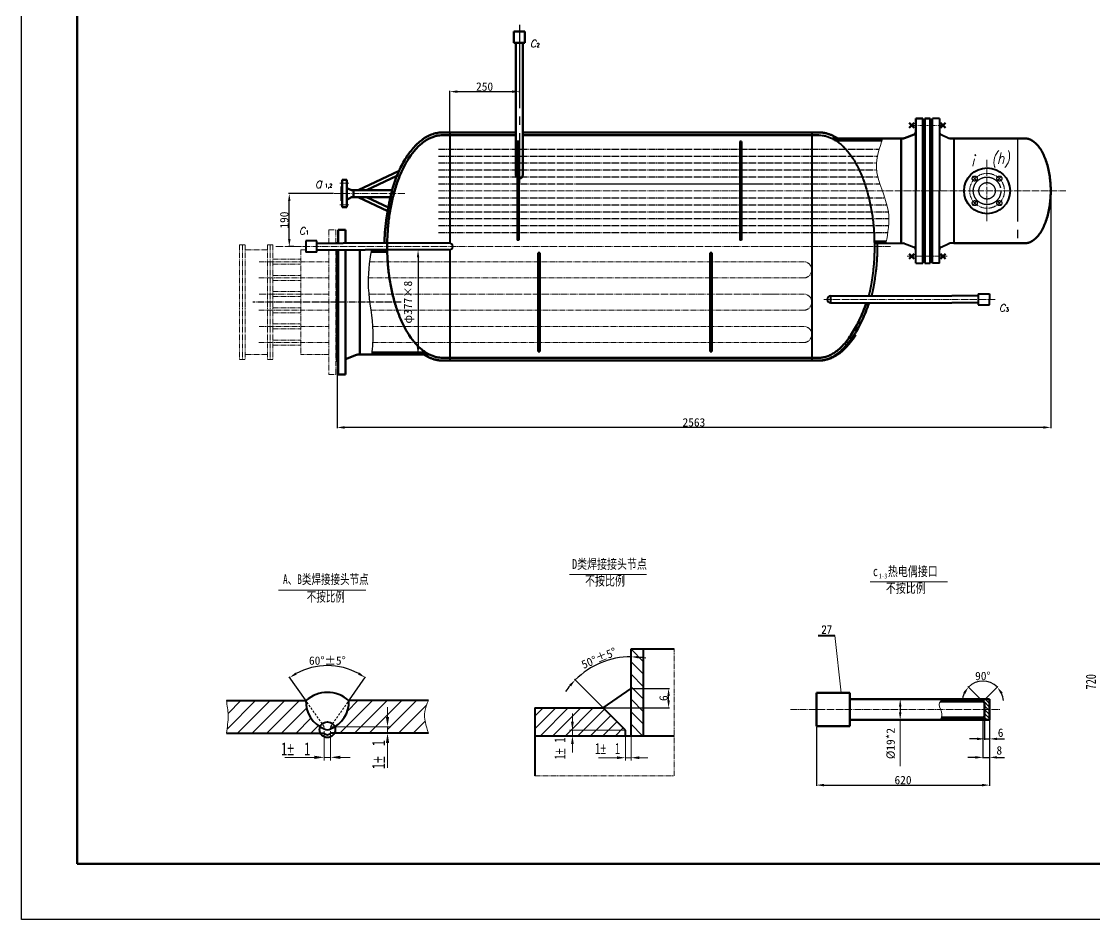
# Model space of a CAD drawing. Header units: millimetres. Extents: x 588 to 27563, y -8997 to 1800.
# Drawn here: x 19153 to 23007, y -4140 to -913 of the extents above; entities that cross this region are included whole.
import ezdxf
from ezdxf.enums import TextEntityAlignment as Align

# ---------------------------------------------------------------- set-up
doc = ezdxf.new("R2010")
doc.units = ezdxf.units.MM
doc.header["$LTSCALE"] = 10
doc.header["$PDMODE"] = 1
for name, pattern in [('EB_DASHDOT', [39, 30, -3, 3, -3]), ('JXX-L', [2.95, 1.9, -0.25, 0.15, -0.25, 0.15, -0.25]), ('XX-L', [1.25, 0.75, -0.5]), ('ZXX-L', [3.28, 2.5, -0.3, 0.18, -0.3]), ('ZXX-S', [1.27, 0.75, -0.2, 0.12, -0.2])]:
    doc.linetypes.add(name, pattern=pattern)
doc.layers.get('Defpoints').update_dxf_attribs({"linetype": 'CONTINUOUS'})
for name, color, linetype, lineweight in [('A 粗实线', 1, 'CONTINUOUS', 40), ('B 细实线', 7, 'CONTINUOUS', 18), ('C 文 字', 2, 'CONTINUOUS', 20), ('CAXA0', 7, 'CONTINUOUS', 70), ('CAXA1', 1, 'EB_DASHDOT', 25), ('CAXA3', 7, 'CONTINUOUS', 25), ('CAXA4', 3, 'CONTINUOUS', 25), ('D 短中心线', 3, 'ZXX-S', 18), ('E 长中心线', 3, 'ZXX-L', 18), ('G 长虚线', 6, 'XX-L', 20), ('I 长双点线', 3, 'JXX-L', 18), ('J 标注尺寸', 2, 'CONTINUOUS', 18)]:
    doc.layers.add(name, color=color, linetype=linetype, lineweight=lineweight)
doc.styles.add('HZTXT', font='SIMFANG.TTF', dxfattribs={"width": 0.75})
doc.styles.add('ITALICT', font='ITALICT.shx', dxfattribs={"width": 0.7})
doc.styles.add('ROMANC', font='romanc', dxfattribs={"width": 0.7, "height": 6})
doc.styles.get("Standard").update_dxf_attribs({"font": 'SIMFANG.TTF'})
doc.styles.add('style2', font='SIMFANG.TTF', dxfattribs={"width": 0.7})
doc.styles.add('标准', font='SIMFANG.TTF', dxfattribs={"width": 0.667})
doc.dimstyles.new('通用标注4.0', dxfattribs={"dimtxt": 30, "dimasz": 27, "dimexe": 3, "dimexo": 3, "dimgap": 3, "dimtad": 1, "dimdec": 0, "dimzin": 0, "dimdsep": 46, "dimtxsty": 'Standard', "dimcen": 3, "dimadec": 0, "dimazin": 0, "dimtfac": 0.375, "dimtdec": 0, "dimtmove": 2, "dimatfit": 3, "dimfxl": 0, "dimtzin": 0, "dimarcsym": 0})

# ---------------------------------------------------------------- blocks, each defined once
blk = doc.blocks.new('*D262')
at = {"layer": 'C 文 字', "color": 0, "lineweight": -2}
for p, q in [((22849.7, -1524.8), (22849.7, -2374.8)), ((20286.4, -2139.3), (20286.4, -2374.8)), ((22822.7, -2371.8), (20313.4, -2371.8))]:
    blk.add_line(p, q, dxfattribs=at)
at = {"layer": 'C 文 字', "color": 0}
for points in [[(20313.4, -2367.3), (20313.4, -2376.3), (20286.4, -2371.8)], [(22822.7, -2367.3), (22822.7, -2376.3), (22849.7, -2371.8)]]:
    blk.add_solid(points, dxfattribs=at)
at = {"layer": 'Defpoints', "color": 0}
for p in [(22849.7, -1521.8), (20286.4, -2136.3), (20286.4, -2371.8)]:
    blk.add_point(p, dxfattribs=at)
at = {"layer": 'C 文 字', "color": 0, "insert": (21568.1, -2353.8), "char_height": 30, "attachment_point": 5}
blk.add_mtext('2563', dxfattribs=at)
blk = doc.blocks.new('*D263')
at = {"layer": 'C 文 字', "color": 0, "lineweight": -2}
for p, q in [((20273.3, -1531.8), (20111.9, -1531.8)), ((20114.9, -1694.8), (20114.9, -1558.8)), ((20131.8, -1721.8), (20111.9, -1721.8))]:
    blk.add_line(p, q, dxfattribs=at)
at = {"layer": 'C 文 字', "color": 0}
for points in [[(20110.4, -1558.8), (20119.4, -1558.8), (20114.9, -1531.8)], [(20110.4, -1694.8), (20119.4, -1694.8), (20114.9, -1721.8)]]:
    blk.add_solid(points, dxfattribs=at)
at = {"layer": 'Defpoints', "color": 0}
for p in [(20114.9, -1531.8), (20276.3, -1531.8), (20134.8, -1721.8)]:
    blk.add_point(p, dxfattribs=at)
at = {"layer": 'C 文 字', "color": 0, "insert": (20096.9, -1626.8), "char_height": 30, "attachment_point": 5, "rotation": 90}
blk.add_mtext('190', dxfattribs=at)
blk = doc.blocks.new('*D295')
at = {"layer": 'C 文 字', "color": 0, "lineweight": -2}
for p, q in [((20691.4, -1318.8), (20691.4, -1162.4)), ((20718.4, -1165.4), (20914.4, -1165.4)), ((20941.4, -1167.9), (20941.4, -1162.4))]:
    blk.add_line(p, q, dxfattribs=at)
at = {"layer": 'C 文 字', "color": 0}
for points in [[(20718.4, -1160.9), (20718.4, -1169.9), (20691.4, -1165.4)], [(20914.4, -1160.9), (20914.4, -1169.9), (20941.4, -1165.4)]]:
    blk.add_solid(points, dxfattribs=at)
at = {"layer": 'Defpoints', "color": 0}
for p in [(20941.4, -1165.4), (20941.4, -1170.9), (20691.4, -1321.8)]:
    blk.add_point(p, dxfattribs=at)
at = {"layer": 'C 文 字', "color": 0, "insert": (20816.4, -1147.4), "char_height": 30, "attachment_point": 5}
blk.add_mtext('250', dxfattribs=at)
blk = doc.blocks.new('*D296')
at = {"layer": 'Defpoints', "color": 0}
for p in [(20299.5, -3232.5), (20174.5, -3353.3), (20329.1, -3353.3), (20240.1, -3446.9), (20263.5, -3446.9)]:
    blk.add_point(p, dxfattribs=at)
at = {"layer": 'J 标注尺寸', "color": 0, "lineweight": -2}
for p, q in [((20172.8, -3350.8), (20114.7, -3267.9)), ((20330.8, -3350.8), (20388.9, -3267.9))]:
    blk.add_line(p, q, dxfattribs=at)
blk.add_arc((20251.8, -3463.6), 236, 61.5597, 118.4403, dxfattribs=at)
at = {"layer": 'J 标注尺寸', "color": 0}
for points in [[(20141.8, -3260), (20137.1, -3252.3), (20116.5, -3270.3)], [(20366.6, -3252.3), (20361.8, -3260), (20387.2, -3270.3)]]:
    blk.add_solid(points, dxfattribs=at)
at = {"layer": 'J 标注尺寸', "color": 0, "insert": (20251.8, -3209.7), "char_height": 30, "attachment_point": 5}
blk.add_mtext('60°±5°', dxfattribs=at)
blk = doc.blocks.new('*D297')
at = {"layer": 'Defpoints', "color": 0}
for p in [(21268.9, -3205.6), (21342.3, -3213.4), (21242.3, -3379.4), (21322.3, -3459.4), (21342.3, -3479.4)]:
    blk.add_point(p, dxfattribs=at)
at = {"layer": 'J 标注尺寸', "color": 0, "lineweight": -2}
for p, q in [((21342.3, -3210.4), (21342.3, -3192.9)), ((21240.2, -3377.3), (21139.7, -3276.8))]:
    blk.add_line(p, q, dxfattribs=at)
for start, end in [(90, 135), (79.0816, 84.5408), (140.4592, 145.9184)]:
    blk.add_arc((21342.3, -3479.4), 283.5, start, end, dxfattribs=at)
at = {"layer": 'J 标注尺寸', "color": 0}
for points in [[(21369.1, -3201.7), (21369.5, -3192.7), (21342.3, -3195.9)], [(21120.4, -3295.9), (21127, -3302), (21141.8, -3279)]]:
    blk.add_solid(points, dxfattribs=at)
at = {"layer": 'J 标注尺寸', "color": 0, "insert": (21226.9, -3200.9), "char_height": 30, "attachment_point": 5, "rotation": 22.5}
blk.add_mtext('{\\f仿宋_GB2312|b0|i0|c134|p49;50°±5°}', dxfattribs=at)
blk = doc.blocks.new('*D298')
at = {"layer": 'Defpoints', "color": 0}
for p in [(21342.3, -3309.4), (21477.1, -3309.4), (21242.3, -3379.4)]:
    blk.add_point(p, dxfattribs=at)
at = {"layer": 'J 标注尺寸', "color": 0, "lineweight": -2}
for p, q in [((21345.3, -3309.4), (21480.1, -3309.4)), ((21477.1, -3352.4), (21477.1, -3336.4)), ((21245.3, -3379.4), (21480.1, -3379.4))]:
    blk.add_line(p, q, dxfattribs=at)
at = {"layer": 'J 标注尺寸', "color": 0}
for points in [[(21472.6, -3336.4), (21481.6, -3336.4), (21477.1, -3309.4)], [(21472.6, -3352.4), (21481.6, -3352.4), (21477.1, -3379.4)]]:
    blk.add_solid(points, dxfattribs=at)
at = {"layer": 'J 标注尺寸', "color": 0, "insert": (21459.1, -3344.4), "char_height": 30, "attachment_point": 5, "rotation": 90}
blk.add_mtext('6', dxfattribs=at)
blk = doc.blocks.new('*D299')
at = {"layer": 'C 文 字', "color": 0, "lineweight": -2}
for p, q in [((22594.8, -3345.4), (22551.9, -3302.5)), ((22617.1, -3345.4), (22660, -3302.5))]:
    blk.add_line(p, q, dxfattribs=at)
for start, end in [(45, 135), (156.1811, 177.3621), (2.6379, 23.8189)]:
    blk.add_arc((22606, -3356.6), 73.5, start, end, dxfattribs=at)
at = {"layer": 'C 文 字', "color": 0}
for points in [[(22535.1, -3324.3), (22542.5, -3329.4), (22554, -3304.6)], [(22669.4, -3329.4), (22676.9, -3324.3), (22657.9, -3304.6)]]:
    blk.add_solid(points, dxfattribs=at)
at = {"layer": 'Defpoints', "color": 0}
for p in [(22625, -3285.6), (22597, -3347.6), (22615, -3347.6), (22606, -3356.6), (22606, -3356.6)]:
    blk.add_point(p, dxfattribs=at)
at = {"layer": 'C 文 字', "color": 0, "insert": (22606, -3265.1), "char_height": 30, "attachment_point": 5}
blk.add_mtext('90°', dxfattribs=at)
blk = doc.blocks.new('*D302')
at = {"layer": 'C 文 字', "color": 0, "lineweight": -2}
for p, q in [((22612, -3407), (22612, -3493.8)), ((22630, -3416.2), (22630, -3493.8)), ((22585, -3490.8), (22558, -3490.8)), ((22612, -3490.8), (22630, -3490.8)), ((22657, -3490.8), (22684, -3490.8))]:
    blk.add_line(p, q, dxfattribs=at)
at = {"layer": 'C 文 字', "color": 0}
for points in [[(22585, -3486.3), (22585, -3495.3), (22612, -3490.8)], [(22657, -3486.3), (22657, -3495.3), (22630, -3490.8)]]:
    blk.add_solid(points, dxfattribs=at)
at = {"layer": 'Defpoints', "color": 0}
for p in [(22612, -3404), (22630, -3413.2), (22630, -3490.8)]:
    blk.add_point(p, dxfattribs=at)
at = {"layer": 'C 文 字', "color": 0, "insert": (22669.6, -3468.8), "char_height": 30, "attachment_point": 5}
blk.add_mtext('6', dxfattribs=at)
blk = doc.blocks.new('*D303')
at = {"layer": 'C 文 字', "color": 0, "lineweight": -2}
for p, q in [((22312.8, -3347.6), (22306, -3347.6)), ((22309, -3374.6), (22309, -3395.6)), ((22312.8, -3422.6), (22306, -3422.6))]:
    blk.add_line(p, q, dxfattribs=at)
at = {"layer": 'C 文 字', "color": 0}
for points in [[(22304.5, -3374.6), (22313.5, -3374.6), (22309, -3347.6)], [(22304.5, -3395.6), (22313.5, -3395.6), (22309, -3422.6)]]:
    blk.add_solid(points, dxfattribs=at)
at = {"layer": 'Defpoints', "color": 0}
for p in [(22315.8, -3347.6), (22309, -3422.6), (22315.8, -3422.6)]:
    blk.add_point(p, dxfattribs=at)
at = {"layer": 'C 文 字', "color": 0, "insert": (22275.1, -3507.5), "char_height": 30, "attachment_point": 5, "rotation": 90}
blk.add_mtext('{\\Ftxt|c134;%%C}19*2', dxfattribs=at)
blk = doc.blocks.new('*D304')
at = {"layer": 'C 文 字', "color": 0, "lineweight": -2}
for p, q in [((22606, -3425.6), (22606, -3560.3)), ((22630, -3441.4), (22630, -3560.3)), ((22579, -3557.3), (22552, -3557.3)), ((22606, -3557.3), (22630, -3557.3)), ((22657, -3557.3), (22684, -3557.3))]:
    blk.add_line(p, q, dxfattribs=at)
at = {"layer": 'C 文 字', "color": 0}
for points in [[(22579, -3552.8), (22579, -3561.8), (22606, -3557.3)], [(22657, -3552.8), (22657, -3561.8), (22630, -3557.3)]]:
    blk.add_solid(points, dxfattribs=at)
at = {"layer": 'Defpoints', "color": 0}
for p in [(22606, -3422.6), (22630, -3438.4), (22630, -3557.3)]:
    blk.add_point(p, dxfattribs=at)
at = {"layer": 'C 文 字', "color": 0, "insert": (22664.8, -3532.3), "char_height": 30, "attachment_point": 5}
blk.add_mtext('8', dxfattribs=at)
blk = doc.blocks.new('*D305')
at = {"layer": 'C 文 字', "color": 0, "lineweight": -2}
for p, q in [((22008.2, -3448.1), (22008.2, -3659.9)), ((22630, -3460), (22630, -3659.9)), ((22035.2, -3656.9), (22603, -3656.9))]:
    blk.add_line(p, q, dxfattribs=at)
at = {"layer": 'C 文 字', "color": 0}
for points in [[(22035.2, -3652.4), (22035.2, -3661.4), (22008.2, -3656.9)], [(22603, -3652.4), (22603, -3661.4), (22630, -3656.9)]]:
    blk.add_solid(points, dxfattribs=at)
at = {"layer": 'Defpoints', "color": 0}
for p in [(22008.2, -3445.1), (22630, -3457), (22630, -3656.9)]:
    blk.add_point(p, dxfattribs=at)
at = {"layer": 'C 文 字', "color": 0, "insert": (22319.1, -3638.9), "char_height": 30, "attachment_point": 5}
blk.add_mtext('620', dxfattribs=at)
blk = doc.blocks.new('*D370')
at = {"layer": 'C 文 字', "color": 0, "lineweight": -2}
for p, q in [((20465.5, -1734.3), (20580.3, -1734.3)), ((20577.3, -1761.3), (20577.3, -2083.3)), ((20473.5, -2110.3), (20580.3, -2110.3))]:
    blk.add_line(p, q, dxfattribs=at)
at = {"layer": 'C 文 字', "color": 0}
for points in [[(20572.8, -1761.3), (20581.8, -1761.3), (20577.3, -1734.3)], [(20572.8, -2083.3), (20581.8, -2083.3), (20577.3, -2110.3)]]:
    blk.add_solid(points, dxfattribs=at)
at = {"layer": 'Defpoints', "color": 0}
for p in [(20462.5, -1734.3), (20470.5, -2110.3), (20577.3, -2110.3)]:
    blk.add_point(p, dxfattribs=at)
at = {"layer": 'C 文 字', "color": 0, "insert": (20545, -1921.8), "char_height": 30, "attachment_point": 5, "rotation": 90}
blk.add_mtext('φ377×8', dxfattribs=at)

msp = doc.modelspace()

# ---------------------------------------------------------------- hatches: boundary and pattern name
at = {"layer": 'C 文 字'}
h = msp.add_hatch(dxfattribs=at)
h.set_pattern_fill('ANSI31', color=256, scale=3, style=0)
h.set_pattern_definition([(45, (-54752.213, 5414.213), (-6.7351921, 6.7351921), [])])
edge = h.paths.add_edge_path()
edge.add_line((22605.96, -3356.55), (22596.96, -3347.55))
edge.add_line((22596.96, -3347.55), (22461.67, -3347.55))
edge.add_spline(control_points=[(22461.67, -3347.55), (22458.88, -3350.53), (22456.09, -3353.51), (22453.83, -3356.55)], knot_values=[0, 0, 0, 0, 3.6729181, 3.6729181, 3.6729181, 3.6729181], degree=3, periodic=0)
edge.add_line((22453.83, -3356.55), (22605.96, -3356.55))
edge = h.paths.add_edge_path()
edge.add_line((22596.96, -3422.55), (22605.96, -3413.55))
edge.add_line((22605.96, -3413.55), (22456.52, -3413.55))
edge.add_spline(control_points=[(22456.52, -3413.55), (22455.27, -3416.57), (22453.71, -3419.56), (22452.14, -3422.55)], knot_values=[23.8848836, 23.8848836, 23.8848836, 23.8848836, 27.0772053, 27.0772053, 27.0772053, 27.0772053], degree=3, periodic=0)
edge.add_line((22452.14, -3422.55), (22596.96, -3422.55))
h = msp.add_hatch(color=256, dxfattribs=at)
h.paths.add_polyline_path([(22614.96, -3347.55), (22605.96, -3347.55), (22605.96, -3356.55)])
h.paths.add_polyline_path([(22605.96, -3347.55), (22596.96, -3347.55), (22605.96, -3356.55)])
h = msp.add_hatch(dxfattribs=at)
h.set_pattern_fill('ANSI31', color=256, scale=3, angle=90, style=0)
h.set_pattern_definition([(135, (-54752.213, 5414.213), (-6.7351921, -6.7351921), [])])
h.paths.add_polyline_path([(22611.96, -3362.55), (22611.96, -3385.05), (22629.96, -3385.05), (22629.96, -3347.55), (22614.96, -3347.55), (22605.96, -3356.55, -0.4142136)])
h.paths.add_polyline_path([(22611.96, -3407.55, -0.4142136), (22605.96, -3413.55), (22614.96, -3422.55), (22629.96, -3422.55), (22629.96, -3385.05), (22611.96, -3385.05)])
h = msp.add_hatch(color=256, dxfattribs=at)
h.paths.add_polyline_path([(22614.96, -3422.55), (22605.96, -3422.55), (22605.96, -3413.55)])
h.paths.add_polyline_path([(22605.96, -3422.55), (22596.96, -3422.55), (22605.96, -3413.55)])
at = {"layer": 'J 标注尺寸'}
h = msp.add_hatch(dxfattribs=at)
h.set_pattern_fill('ANSI31', color=256, scale=10, angle=90, style=0)
h.set_pattern_definition([(135, (-11106.372, -51542.61), (-22.45064, -22.45064), [])])
h.paths.add_polyline_path([(21387.3, -3167.66), (21342.3, -3167.66), (21342.3, -3479.42), (21387.3, -3479.42)])
h = msp.add_hatch(dxfattribs=at)
h.set_pattern_fill('ANSI31', color=256, scale=10, style=0)
h.set_pattern_definition([(45, (-11106.372, -51542.61), (-22.45064, 22.45064), [])])
h.paths.add_polyline_path([(20996.93, -3379.42), (20996.93, -3479.42), (21131.76, -3479.42), (21131.76, -3459.42), (21322.3, -3459.42), (21242.3, -3379.42)])
h.paths.add_polyline_path([(21322.3, -3479.42), (21322.3, -3459.42), (21131.76, -3459.42), (21131.76, -3479.42)])

# ---------------------------------------------------------------- linework, layer by layer
at = {"layer": 'A 粗实线'}
for p, q in [((22449.93, -1261.8), (22424.93, -1261.8)), ((22424.93, -1781.8), (22424.93, -1261.8)), ((22449.93, -1261.8), (22449.93, -1521.76)), ((22394.93, -1736.3), (22394.93, -1307.3)), ((22424.93, -1307.3), (22419.93, -1307.3)), ((22419.93, -1307.3), (22419.93, -1736.3)), ((20691.43, -1311.76), (20691.43, -1709.4)), ((20932.89, -1344.26), (20932.89, -1699.26)), ((20938.89, -1344.26), (20932.89, -1344.26)), ((20938.89, -1344.26), (20938.89, -1699.26)), ((21732.89, -1344.26), (21732.89, -1699.26)), ((21738.89, -1344.26), (21732.89, -1344.26)), ((21738.89, -1344.26), (21738.89, -1699.26)), ((21991.43, -1311.76), (21991.43, -1571.76)), ((22419.93, -1312.3), (22416.93, -1312.3)), ((22455.76, -1319.47), (22483.94, -1332.39)), ((22501.93, -1333.3), (22488.11, -1333.3)), ((22501.93, -1333.3), (22501.93, -1521.76)), ((22364.93, -1781.8), (22364.93, -1521.76)), ((22449.93, -1781.8), (22449.93, -1521.76)), ((22501.93, -1521.76), (22501.93, -1710.3)), ((21991.43, -1571.76), (21991.43, -2131.76)), ((20174.13, -1701.76), (20174.13, -1741.76)), ((20214.13, -1701.76), (20174.13, -1701.76)), ((20214.13, -1741.76), (20214.13, -1701.76)), ((20214.13, -1709.26), (20308.57, -1709.26)), ((20690.53, -1709.26), (20308.57, -1709.26)), ((20691.43, -1734.12), (20691.43, -2131.76)), ((20938.89, -1699.26), (20932.89, -1699.26)), ((20938.89, -1699.26), (20932.89, -1699.26)), ((21738.89, -1699.26), (21732.89, -1699.26)), ((22216.19, -1702.3), (22259.28, -1702.3)), ((22216.34, -1710.3), (22321.03, -1710.3)), ((22324.69, -1710.99), (22358.58, -1724.3)), ((22394.93, -1731.3), (22397.43, -1731.3)), ((22419.93, -1731.3), (22416.93, -1731.3)), ((22455.76, -1724.12), (22483.94, -1711.21)), ((22501.93, -1710.3), (22488.11, -1710.3)), ((20214.13, -1741.76), (20174.13, -1741.76)), ((20214.13, -1734.26), (20387.39, -1734.26)), ((20690.53, -1734.26), (20387.39, -1734.26)), ((22390.43, -1736.3), (22394.93, -1736.3)), ((22424.93, -1736.3), (22419.93, -1736.3)), ((22211.58, -1809.27), (22208.35, -1834.27)), ((22221.59, -1809.27), (22218.36, -1834.27)), ((22364.93, -1781.8), (22390.43, -1781.8)), ((22364.93, -1781.8), (22390.43, -1781.8)), ((22397.43, -1781.8), (22416.93, -1781.8)), ((22449.93, -1781.8), (22424.93, -1781.8)), ((22058.86, -1899.27), (22417.44, -1899.27)), ((22058.86, -1899.27), (22058.86, -1924.27)), ((22058.86, -1924.27), (22419.3, -1924.27)), ((22418.19, -1899.27), (22494.77, -1899.27)), ((22420.02, -1924.27), (22494.77, -1924.27)), ((22589.2, -1899.27), (22494.77, -1899.27)), ((22589.2, -1924.27), (22494.77, -1924.27)), ((22589.2, -1891.77), (22589.2, -1931.77)), ((22589.2, -1891.77), (22629.2, -1891.77)), ((22629.2, -1891.77), (22629.2, -1911.77)), ((22629.2, -1931.77), (22629.2, -1911.77)), ((22589.2, -1931.77), (22629.2, -1931.77)), ((22014.23, -3119.35), (22074.4, -3119.35)), ((21342.3, -3167.66), (21496.93, -3167.66)), ((21342.3, -3479.42), (21342.3, -3167.66)), ((21387.3, -3479.42), (21387.3, -3167.66)), ((21242.3, -3379.42), (21342.3, -3309.4)), ((19888.98, -3353.29), (20174.54, -3353.29)), ((20614.65, -3353.29), (20329.08, -3353.29)), ((20996.93, -3379.42), (20996.93, -3623.23)), ((20996.93, -3379.42), (21242.3, -3379.42)), ((21322.3, -3459.42), (21242.3, -3379.42)), ((21322.3, -3479.42), (21322.3, -3459.42)), ((19888.98, -3470.33), (20240.11, -3470.33)), ((20614.65, -3470.33), (20263.52, -3470.33)), ((20996.93, -3479.42), (21342.3, -3479.42)), ((21342.3, -3479.42), (21496.93, -3479.42))]:
    msp.add_line(p, q, dxfattribs=at)
for centre, radius in [((22620.94, -1521.79), 82.5), ((20251.81, -3457.89), 28.21)]:
    msp.add_circle(centre, radius, dxfattribs=at)
for centre, radius, start, end in [((22459.93, -1310.38), 10, 180, 245.37644), ((22488.11, -1323.3), 10, 245.37644, 270), ((20689.53, -1721.76), 12.5, 270, 90), ((22321.03, -1720.3), 10, 68.55226, 90), ((22354.93, -1733.61), 10, 0, 68.55226), ((22459.93, -1733.21), 10, 114.62356, 180), ((22488.11, -1720.3), 10, 90, 114.62356), ((22058.86, -1911.77), 12.5, 90, 270), ((20251.81, -3439.86), 116.04, 48.252, 131.748), ((20280.52, -3357.14), 106.05, 177.91935, 247.59808), ((20223.1, -3357.14), 106.05, 292.40192, 2.08065), ((20251.81, -3431.28), 26.61, 243.90542, 296.09458), ((20251.81, -3460.71), 15.15, 219.39995, 320.60005)]:
    msp.add_arc(centre, radius, start, end, dxfattribs=at)
for points, weights, knots in [([(22016.43, -1321.76), (22216.43, -1321.76), (22216.43, -1721.76), (22216.43, -1766.05), (22211.58, -1809.27)], [1, 0.707106781187, 1, 0.956145484767, 0.925423526949], [0, 0, 0, 497.579238, 497.579238, 572.0811208, 572.0811208, 572.0811208]), ([(22226.34, -1710.26), (22226.43, -1716.01), (22226.43, -1721.76), (22226.43, -1766.03), (22221.59, -1809.27)], [0.988674520543, 0.994223328179, 1, 0.9571937873, 0.926899792215], [0, 0, 0, 11.793738, 11.793738, 99.1875304, 99.1875304, 99.1875304])]:
    msp.add_rational_spline(points, weights, degree=2, knots=knots, dxfattribs=at)
for points, weights in [([(22208.35, -1834.27), (22203.42, -1867.88), (22195.65, -1899.27)], [0.909267961464, 0.889371191783, 0.87657995011]), ([(22218.36, -1834.27), (22213.46, -1867.82), (22205.72, -1899.27)], [0.910940908395, 0.891274948122, 0.878348258134])]:
    msp.add_rational_spline(points, weights, degree=2, dxfattribs=at)
at = {"layer": 'B 细实线'}
msp.add_spline([(22246.45, -1333.3), (22223.62, -1436.21), (22266.44, -1596.76), (22257.84, -1710.3)], degree=3, dxfattribs=at)
at = {"layer": 'C 文 字'}
for p, q in [((22096.91, -3325.05), (22074.4, -3119.35)), ((22605.96, -3356.55), (22596.96, -3347.55)), ((22605.96, -3356.55), (22614.96, -3347.55)), ((22309.02, -3422.55), (22309.02, -3588.75)), ((22605.96, -3413.55), (22596.96, -3422.55)), ((22605.96, -3413.55), (22614.96, -3422.55))]:
    msp.add_line(p, q, dxfattribs=at)
msp.add_spline([(22461.67, -3347.55), (22449.09, -3366.88), (22459.02, -3402), (22452.14, -3422.55)], degree=3, dxfattribs=at)
at = {"layer": 'CAXA0', "linetype": 'Continuous', "lineweight": 25}
for p, q in [((19153.06, -4139.89), (19153.06, 1800.11)), ((27563.06, -4139.89), (19153.06, -4139.89))]:
    msp.add_line(p, q, dxfattribs=at)
at = {"layer": 'CAXA0', "linetype": 'Continuous', "lineweight": 70}
msp.add_line((19353.06, 1600.11), (19353.06, -3939.89), dxfattribs=at)
at = {"layer": 'CAXA0', "color": 5, "lineweight": 70}
for p, q in [((19353.06, 1600.11), (19353.06, -3939.89)), ((19353.06, -3939.89), (27363.06, -3939.89)), ((19353.06, -3939.89), (27363.06, -3939.89))]:
    msp.add_line(p, q, dxfattribs=at)
at = {"layer": 'CAXA0', "color": 1}
for p, q in [((20921.43, -949.76), (20921.43, -989.76)), ((20921.43, -949.76), (20961.43, -949.76)), ((20961.43, -949.76), (20961.43, -989.76)), ((20921.43, -989.76), (20961.43, -989.76)), ((20928.93, -989.76), (20928.93, -1464.76)), ((20953.93, -989.76), (20953.93, -1464.76)), ((22364.93, -1261.8), (22390.43, -1261.8)), ((22364.93, -1261.8), (22364.93, -1521.76)), ((22390.43, -1261.8), (22390.43, -1781.8)), ((22397.43, -1261.8), (22416.93, -1261.8)), ((22397.43, -1261.8), (22397.43, -1781.8)), ((22416.93, -1261.8), (22416.93, -1781.8)), ((22390.43, -1307.3), (22394.93, -1307.3)), ((22394.93, -1307.3), (22394.93, -1310.8)), ((20666.43, -1311.76), (20928.93, -1311.76)), ((20666.43, -1321.76), (20928.93, -1321.76)), ((20953.93, -1311.76), (21826.43, -1311.76)), ((20953.93, -1321.76), (21826.43, -1321.76)), ((21826.43, -1311.76), (22016.43, -1311.76)), ((21826.43, -1321.76), (22016.43, -1321.76)), ((22064.11, -1333.3), (22321.03, -1333.3)), ((22243.69, -1341.3), (22078.17, -1341.3)), ((22312.93, -1333.3), (22312.93, -1710.3)), ((22324.69, -1332.6), (22358.58, -1319.29)), ((22394.93, -1312.3), (22397.43, -1312.3)), ((22488.11, -1333.3), (22755.44, -1333.3)), ((20362.29, -1519.26), (20509.14, -1450.1)), ((20305.05, -1482.76), (20305.05, -1580.76)), ((20321.05, -1482.76), (20305.05, -1482.76)), ((20321.05, -1482.76), (20321.05, -1580.76)), ((20392.28, -1519.26), (20501.57, -1467.79)), ((20302.05, -1506.26), (20302.05, -1557.26)), ((20302.05, -1506.26), (20305.05, -1506.26)), ((20321.05, -1511.89), (20338.35, -1518.99)), ((20339.05, -1519.26), (20484.44, -1519.26)), ((20345.05, -1544.26), (20345.05, -1519.26)), ((20302.05, -1557.26), (20305.05, -1557.26)), ((20321.05, -1554.5), (20338.35, -1544.53)), ((20339.8, -1544.26), (20478.45, -1544.26)), ((20362.29, -1544.26), (20468.39, -1594.24)), ((20392.28, -1544.26), (20470.76, -1581.22)), ((20305.05, -1580.76), (20321.05, -1580.76)), ((20290.93, -1661.76), (20290.93, -1709.12)), ((20316.43, -1661.76), (20290.93, -1661.76)), ((20316.43, -1661.76), (20316.43, -1709.4)), ((20286.43, -1707.26), (20286.43, -1709.26)), ((20290.93, -1707.26), (20286.43, -1707.26)), ((20286.43, -1709.26), (20286.43, -1709.26)), ((20290.93, -1709.12), (20290.93, -1709.26)), ((22501.93, -1710.3), (22755.44, -1710.33)), ((20286.43, -1734.26), (20286.43, -1734.48)), ((20286.43, -1734.48), (20286.43, -2136.26)), ((20290.93, -1734.26), (20290.93, -1734.48)), ((20290.93, -1734.48), (20290.93, -1921.76)), ((20316.43, -1734.26), (20316.43, -1734.79)), ((20316.43, -1734.79), (20316.43, -2181.76)), ((20368.43, -1734.26), (20368.43, -2110.26)), ((20466.66, -1741.26), (20408.44, -1741.26)), ((21009.01, -1744.26), (21009.01, -2099.26)), ((21015.01, -1744.26), (21009.01, -1744.26)), ((21015.01, -1744.26), (21015.01, -2099.26)), ((21625.89, -1744.26), (21625.89, -2099.26)), ((21631.89, -1744.26), (21625.89, -1744.26)), ((21631.89, -1744.26), (21631.89, -2099.26)), ((20290.93, -2181.76), (20290.93, -1921.76)), ((20356.66, -2110.95), (20322.77, -2124.27)), ((20618.81, -2110.26), (20360.32, -2110.26)), ((20604.74, -2102.26), (20411.43, -2102.26)), ((21015.01, -2099.26), (21009.01, -2099.26)), ((21015.01, -2099.26), (21009.01, -2099.26)), ((21631.89, -2099.26), (21625.89, -2099.26)), ((21631.89, -2099.26), (21625.89, -2099.26)), ((20290.93, -2136.26), (20286.43, -2136.26)), ((20666.43, -2121.76), (21826.43, -2121.76)), ((20666.43, -2131.76), (22016.43, -2131.76)), ((21826.43, -2121.76), (22016.43, -2121.76)), ((20316.43, -2181.76), (20290.93, -2181.76)), ((22008.24, -3445.05), (22008.24, -3325.05)), ((22008.24, -3325.05), (22128.24, -3325.05)), ((22128.24, -3445.05), (22128.24, -3325.05)), ((22128.24, -3347.55), (22605.96, -3347.55)), ((22605.96, -3347.55), (22629.96, -3347.55)), ((22605.96, -3356.55), (22605.96, -3347.55)), ((22629.96, -3422.55), (22629.96, -3347.55)), ((22453.83, -3356.55), (22605.96, -3356.55)), ((22611.96, -3407.55), (22611.96, -3362.55)), ((22128.24, -3422.55), (22605.96, -3422.55)), ((22456.52, -3413.55), (22605.96, -3413.55)), ((22605.96, -3422.55), (22605.96, -3413.55)), ((22605.96, -3413.55), (22605.96, -3422.55)), ((22605.96, -3422.55), (22629.96, -3422.55)), ((22008.24, -3445.05), (22128.24, -3445.05))]:
    msp.add_line(p, q, dxfattribs=at)
at = {"layer": 'CAXA0'}
for p, q in [((22340.75, -1295.53), (22358.68, -1277.6)), ((22340.75, -1278.06), (22358.56, -1295.87)), ((22453.31, -1295.53), (22471.24, -1277.6)), ((22453.31, -1278.06), (22471.13, -1295.87)), ((22341.32, -1765.53), (22359.28, -1747.58)), ((22341.32, -1748.06), (22359.28, -1766.02)), ((22453.31, -1765.53), (22471.27, -1747.58)), ((22453.31, -1748.06), (22471.27, -1766.02))]:
    msp.add_line(p, q, dxfattribs=at)
at = {"layer": 'CAXA0', "color": 1}
for centre, radius, start, end in [((22354.93, -1309.98), 10, 291.44774, 0), ((22321.03, -1323.3), 10, 270, 291.44774), ((20941.43, -1464.76), 12.5, 180, 0), ((20339.8, -1515.26), 4, 248.74949, 270), ((20339.8, -1548.26), 4, 90, 111.25051), ((20360.32, -2120.26), 10, 90, 111.44774), ((20326.43, -2133.58), 10, 111.44774, 180), ((22605.96, -3362.55), 6, 0, 90), ((22605.96, -3407.55), 6, 270, 0)]:
    msp.add_arc(centre, radius, start, end, dxfattribs=at)
for points, knots in [([(20666.43, -1321.76), (20466.43, -1321.76), (20466.43, -1721.76), (20466.43, -2121.76), (20666.43, -2121.76)], [0, 0, 0, 484.3934273, 484.3934273, 968.7868546, 968.7868546, 968.7868546]), ([(22755.44, -1710.33), (22849.69, -1710.33), (22849.69, -1521.83), (22849.69, -1333.33), (22755.44, -1333.3)], [0, 0, 0, 228.2611425, 228.2611425, 456.5222851, 456.5222851, 456.5222851])]:
    msp.add_rational_spline(points, [1, 0.707106781187, 1, 0.707106781187, 1], degree=2, knots=knots, dxfattribs=at)
for points, weights in [([(20666.43, -1311.76), (20549.53, -1311.76), (20487.94, -1505.72)], [1, 0.812637834523, 0.864984742506]), ([(22016.43, -1311.76), (22050.88, -1311.76), (22083.54, -1333.26)], [1, 0.936357425, 0.90037255658]), ([(20487.94, -1505.72), (20458.54, -1616.61), (20456.56, -1709.26)], [0.875768491966, 0.90817352124, 0.987847563812]), ([(22187.47, -1924.27), (22118.93, -2121.76), (22016.43, -2121.76)], [0.859165395991, 0.82488530446, 1]), ([(22197.48, -1924.27), (22125.06, -2131.76), (22016.43, -2131.76)], [0.85970486427, 0.823539019655, 1]), ([(22149.13, -2039.52), (22091.19, -2131.76), (22016.43, -2131.76)], [0.855748602748, 0.87148329235, 1]), ([(20599.31, -2110.26), (20631.97, -2131.76), (20666.43, -2131.76)], [0.90037255658, 0.936357425, 1])]:
    msp.add_rational_spline(points, weights, degree=2, dxfattribs=at)
at = {"layer": 'CAXA1', "linetype": 'EB_DASHDOT', "lineweight": 25}
msp.add_line((22730.44, -1332.05), (22730.44, -1710.33), dxfattribs=at)
for centre, radius in [((22576.75, -1477.59), 9), ((22620.94, -1521.79), 49.5), ((22620.94, -1521.79), 29.5), ((22665.14, -1477.59), 9), ((22576.75, -1565.98), 9), ((22665.14, -1565.98), 9)]:
    msp.add_circle(centre, radius, dxfattribs=at)
at = {"layer": 'CAXA3', "linetype": 'Continuous', "lineweight": 25}
for p, q in [((19153.06, -4139.89), (19153.06, 1800.11)), ((27563.06, -4139.89), (19153.06, -4139.89))]:
    msp.add_line(p, q, dxfattribs=at)
msp.add_open_spline([(20409.79, -1733.26), (20402.04, -1778.3), (20390.35, -1877.62), (20420.35, -2002.6), (20413.2, -2082.94), (20410.71, -2110.26)], degree=3, knots=[0, 0, 0, 0, 136.9569493, 296.6455452, 378.773876, 378.773876, 378.773876, 378.773876], dxfattribs=at)
at = {"layer": 'D 短中心线'}
for p, q in [((20297.05, -1494.51), (20329.05, -1494.51)), ((20297.05, -1572.51), (20329.05, -1572.51))]:
    msp.add_line(p, q, dxfattribs=at)
at = {"layer": 'E 长中心线', "linetype": 'EB_DASHDOT', "lineweight": 25}
msp.add_line((20941.43, -925.02), (20941.43, -1492.97), dxfattribs=at)
at = {"layer": 'E 长中心线', "color": 3}
for p, q in [((22345.15, -1286.8), (22468.61, -1286.8)), ((22620.44, -1410.14), (22620.44, -1630.59)), ((22584.68, -1485.53), (22568.58, -1469.43)), ((22657.2, -1485.53), (22673.31, -1469.43)), ((20276.33, -1531.76), (20530.02, -1531.76)), ((20650.43, -1521.76), (22903.48, -1521.76)), ((22584.68, -1558.05), (22568.58, -1574.15)), ((22657.2, -1558.05), (22673.31, -1574.15)), ((20066.84, -1721.76), (21826.43, -1721.76)), ((21826.43, -1721.76), (22273.88, -1721.76)), ((22334.17, -1756.8), (22477.97, -1756.8)), ((20007.25, -1892.75), (20256.43, -1892.75)), ((20400.39, -1892.75), (21872.43, -1892.75)), ((22649.92, -1911.77), (22031.67, -1911.77))]:
    msp.add_line(p, q, dxfattribs=at)
at = {"layer": 'E 长中心线', "lineweight": 25}
for p, q in [((20650.43, -1371.76), (21826.43, -1371.76)), ((21826.43, -1371.76), (22233.81, -1371.76)), ((20650.43, -1396.76), (21826.43, -1396.76)), ((20650.43, -1421.76), (21826.43, -1421.76)), ((21826.43, -1396.76), (22227.48, -1396.76)), ((21826.43, -1421.76), (22223.94, -1421.76)), ((20650.43, -1446.76), (21826.43, -1446.76)), ((21826.43, -1446.76), (22224.33, -1446.76)), ((20650.43, -1471.76), (21826.43, -1471.76)), ((20650.43, -1496.76), (21826.43, -1496.76)), ((21160.43, -1496.76), (21826.43, -1496.76)), ((21826.43, -1471.76), (22228.76, -1471.76)), ((21826.43, -1496.76), (22236.01, -1496.76)), ((21826.43, -1496.76), (22236.01, -1496.76)), ((20650.43, -1546.76), (21826.43, -1546.76)), ((20650.43, -1571.76), (21826.43, -1571.76)), ((21826.43, -1546.76), (22253.61, -1546.76)), ((21826.43, -1571.76), (22261.27, -1571.76)), ((20650.43, -1596.76), (21826.43, -1596.76)), ((21826.43, -1596.76), (22266.44, -1596.76)), ((20650.43, -1621.76), (21826.43, -1621.76)), ((20650.43, -1646.76), (21826.43, -1646.76)), ((21826.43, -1621.76), (22268.27, -1621.76)), ((21826.43, -1646.76), (22267.3, -1646.76)), ((20650.43, -1671.76), (21826.43, -1671.76)), ((21826.43, -1671.76), (22264.38, -1671.76)), ((20517.21, -1921.76), (19983.58, -1921.76))]:
    msp.add_line(p, q, dxfattribs=at)
at = {"layer": 'E 长中心线'}
msp.add_line((21914.95, -3385.05), (22668.19, -3385.05), dxfattribs=at)
at = {"layer": 'E 长中心线', "color": 3}
msp.add_circle((22620.94, -1521.79), 62.5, dxfattribs=at)
at = {"layer": 'G 长虚线'}
for p, q in [((20240.11, -3446.92), (20174.54, -3353.29)), ((20263.52, -3446.92), (20329.08, -3353.29)), ((20240.11, -3470.33), (20240.11, -3446.92)), ((20263.52, -3470.33), (20263.52, -3446.92))]:
    msp.add_line(p, q, dxfattribs=at)
at = {"layer": 'I 长双点线'}
for p, q in [((20256.43, -1661.75), (20256.43, -1709.26)), ((20256.43, -1661.75), (20281.93, -1661.75)), ((20281.93, -1661.75), (20281.93, -1709.26)), ((19936.43, -1715.75), (19936.43, -2127.75)), ((19936.43, -1715.75), (19956.43, -1715.75)), ((19946.43, -1715.75), (19946.43, -2127.75)), ((19956.43, -1715.75), (19956.43, -2127.75)), ((20036.43, -1733.25), (19956.43, -1733.25)), ((20036.43, -1715.75), (20036.43, -2127.75)), ((20036.43, -1715.75), (20056.43, -1715.75)), ((20046.43, -1715.75), (20046.43, -2127.75)), ((20056.43, -1715.75), (20056.43, -2127.75)), ((20156.43, -1733.25), (20156.43, -2110.25)), ((20174.13, -1733.25), (20156.43, -1733.25)), ((20281.93, -1707.25), (20286.43, -1707.25)), ((20056.43, -1767.75), (20156.43, -1767.75)), ((20256.43, -1734.26), (20256.43, -2181.77)), ((20281.93, -1734.26), (20281.93, -1921.75)), ((20007.25, -1776.75), (20256.43, -1776.75)), ((20056.43, -1785.75), (20156.43, -1785.75)), ((20403.24, -1776.75), (21826.43, -1776.75)), ((21826.43, -1776.75), (21962.43, -1776.75)), ((20005.97, -1834.75), (20256.43, -1834.75)), ((20056.43, -1825.75), (20156.43, -1825.75)), ((20056.43, -1843.75), (20156.43, -1843.75)), ((20398.52, -1834.75), (21826.43, -1834.75)), ((21826.43, -1834.75), (21962.43, -1834.75)), ((20056.43, -1883.75), (20156.43, -1883.75)), ((20056.43, -1901.75), (20156.43, -1901.75)), ((20281.93, -2181.75), (20281.93, -1921.75)), ((21826.43, -1892.75), (21962.43, -1892.75)), ((20005.97, -1950.75), (20256.43, -1950.75)), ((20056.43, -1941.77), (20156.43, -1941.77)), ((20056.43, -1959.77), (20156.43, -1959.77)), ((20407.58, -1950.75), (21826.43, -1950.75)), ((21826.43, -1950.75), (21962.43, -1950.75)), ((20056.43, -1999.77), (20156.43, -1999.77)), ((20007.25, -2008.75), (20256.43, -2008.75)), ((20056.43, -2017.77), (20156.43, -2017.77)), ((20414.1, -2008.75), (21826.43, -2008.75)), ((21826.43, -2008.75), (21962.43, -2008.75)), ((20005.97, -2066.75), (20256.43, -2066.75)), ((20056.43, -2057.77), (20156.43, -2057.77)), ((20056.43, -2075.77), (20156.43, -2075.77)), ((20414.18, -2066.75), (21826.43, -2066.75)), ((21826.43, -2066.75), (21962.43, -2066.75)), ((20036.43, -2110.25), (19956.43, -2110.25)), ((20256.43, -2110.25), (20156.43, -2110.25)), ((19936.43, -2127.75), (19956.43, -2127.75)), ((20036.43, -2127.75), (20056.43, -2127.75)), ((20281.93, -2136.27), (20286.43, -2136.27)), ((20286.43, -2136.26), (20286.43, -2134.26)), ((20256.43, -2181.77), (20281.93, -2181.77)), ((21496.93, -3623.23), (21496.93, -3167.66)), ((20996.93, -3623.23), (21496.93, -3623.23))]:
    msp.add_line(p, q, dxfattribs=at)
for centre in [(21962.43, -1805.75), (21962.43, -1921.75), (21962.43, -2037.75)]:
    msp.add_arc(centre, 29, 270, 90, dxfattribs=at)
at = {"layer": 'J 标注尺寸'}
for p, q in [((21121.34, -2899.96), (21398.32, -2899.96)), ((22201.59, -2926.03), (22478.57, -2926.03)), ((20075.85, -2956.86), (20389.26, -2956.86)), ((19891.25, -3455.55), (19993.52, -3353.29)), ((19894.98, -3399.26), (19940.96, -3353.29)), ((19929.03, -3470.33), (20046.07, -3353.29)), ((19981.58, -3470.33), (20098.62, -3353.29)), ((20034.14, -3470.33), (20151.18, -3353.29)), ((20086.69, -3470.33), (20176.98, -3380.04)), ((20296.9, -3470.33), (20413.95, -3353.29)), ((20323.56, -3391.12), (20361.39, -3353.29)), ((20349.46, -3470.33), (20466.5, -3353.29)), ((20402.01, -3470.33), (20519.06, -3353.29)), ((20467.74, -3457.16), (20571.61, -3353.29)), ((20467.74, -3411.81), (20467.74, -3376.69)), ((20507.12, -3470.33), (20608.3, -3369.15)), ((20139.24, -3470.33), (20192.82, -3416.75)), ((20559.67, -3470.33), (20602.89, -3427.11)), ((21131.76, -3429.42), (21131.76, -3399.42)), ((20191.8, -3470.33), (20218.77, -3443.35)), ((20263.52, -3446.92), (20479.44, -3446.92)), ((20467.74, -3446.92), (20467.74, -3470.33)), ((21322.3, -3459.42), (21121.76, -3459.42)), ((21131.76, -3459.42), (21131.76, -3479.42)), ((20240.11, -3470.33), (20240.11, -3568.88)), ((20263.52, -3470.33), (20479.44, -3470.33)), ((20263.52, -3470.33), (20263.52, -3568.88)), ((20467.74, -3505.44), (20467.74, -3594.56)), ((20612.23, -3470.33), (20614.06, -3468.49)), ((21322.3, -3479.42), (21121.76, -3479.42)), ((21322.3, -3479.42), (21322.3, -3568.48)), ((21342.3, -3479.42), (21342.3, -3568.48)), ((21131.76, -3509.42), (21131.76, -3539.42)), ((20205, -3557.18), (20099.18, -3557.18)), ((20263.52, -3557.18), (20240.11, -3557.18)), ((20298.63, -3557.18), (20333.74, -3557.18)), ((21292.3, -3558.48), (21224.93, -3558.48)), ((21342.3, -3558.48), (21322.3, -3558.48)), ((21372.3, -3558.48), (21402.3, -3558.48))]:
    msp.add_line(p, q, dxfattribs=at)
for points in [[(19888.98, -3353.29), (19895.25, -3406.21), (19888.98, -3470.33)], [(20614.65, -3353.29), (20601.83, -3392.52), (20614.65, -3470.33)]]:
    msp.add_spline(points, degree=3, dxfattribs=at)
for points in [[(20461.89, -3411.81), (20473.59, -3411.81), (20467.74, -3446.92)], [(21126.76, -3429.42), (21136.76, -3429.42), (21131.76, -3459.42)], [(20461.89, -3505.44), (20473.59, -3505.44), (20467.74, -3470.33)], [(21126.76, -3509.42), (21136.76, -3509.42), (21131.76, -3479.42)], [(20205, -3551.32), (20205, -3563.03), (20240.11, -3557.18)], [(20298.63, -3551.32), (20298.63, -3563.03), (20263.52, -3557.18)], [(21292.3, -3553.48), (21292.3, -3563.48), (21322.3, -3558.48)], [(21372.3, -3553.48), (21372.3, -3563.48), (21342.3, -3558.48)]]:
    msp.add_solid(points, dxfattribs=at)

# ---------------------------------------------------------------- texts
at = {"layer": 'C 文 字', "style": 'ITALICT', "width": 0.8}
for s, p in [('c', (20978.13, -1006.05)), ('(h)', (22637.9, -1424.53)), ('i', (22564.56, -1433.66)), ('a', (20206.68, -1512.45)), ('c', (20148.51, -1678.89)), ('c', (22662.84, -1955.62))]:
    msp.add_text(s, height=40, dxfattribs=at).set_placement(p)
at = {"layer": 'C 文 字', "style": 'ROMANC', "width": 0.8}
for s, height, p in [('2', 14.11, (21008.93, -998.54)), ('1,2', 14.113, (20255.95, -1505.34)), ('1', 14.11, (20179.3, -1671.38)), ('3', 14.11, (22693.63, -1948.11)), ('27', 28.227, (22044.97, -3098.17))]:
    msp.add_text(s, height=height, dxfattribs=at).set_placement(p, align=Align.MIDDLE)
at = {"layer": 'C 文 字', "style": 'HZTXT', "width": 0.75}
msp.add_text('720', height=36, rotation=90, dxfattribs=at).set_placement((23011.73, -3285.56), align=Align.CENTER)
at = {"layer": 'CAXA4', "insert": (22232.34, -2896.56), "char_height": 18, "attachment_point": 1, "style": '标准'}
msp.add_mtext('\\fFangSong_GB2312|b0|i0|p34;1-3', dxfattribs=at)
at = {"layer": 'J 标注尺寸', "char_height": 35, "width": 510, "attachment_point": 1}
for s, insert, style in [('D类焊接接头节点', (21130.83, -2844.97), 'HZTXT'), ('c  热电偶接口', (22211.08, -2871.05), 'HZTXT'), ('A、B类焊接接头节点', (20092.51, -2899.65), 'style2'), ('不按比例', (21177.2, -2905.07), 'HZTXT'), ('不按比例', (22257.45, -2931.15), 'HZTXT'), ('不按比例', (20177.34, -2962.82), 'style2')]:
    msp.add_mtext(s, dxfattribs=dict(at, insert=insert, style=style))
at = {"layer": 'J 标注尺寸', "attachment_point": 5, "style": 'style2'}
for insert, char_height in [((20138.09, -3526.67), 46.8173), ((21258.22, -3525.54), 40)]:
    msp.add_mtext('1{\\fﾷￂￋￎ_GB2312|b0|i0|c134|p49;±   }1', dxfattribs=dict(at, insert=insert, char_height=char_height))
at = {"layer": 'J 标注尺寸', "attachment_point": 5, "rotation": 90, "style": 'style2'}
for s, insert, char_height in [('1{\\fﾷￂￋￎ_GB2312|b0|i0|c134|p49;±   }1', (20434.92, -3547.11), 46.8173), ('1{\\fﾷￂￋￎ_GB2312|b0|i0|c134|p49;±  }1', (21086.76, -3525.18), 40)]:
    msp.add_mtext(s, dxfattribs=dict(at, insert=insert, char_height=char_height))

# ---------------------------------------------------------------- dimensions: what is measured, and where the dimension line sits
at = {"layer": 'C 文 字'}
for base, p1, p2, picture, middle in [((20941.43, -1165.43), (20691.43, -1321.76), (20941.43, -1170.92), '*D295', (20816.43, -1147.43)), ((20286.43, -2371.8), (22849.69, -1521.76), (20286.43, -2136.26), '*D262', (21568.06, -2353.8))]:
    dim = msp.add_linear_dim(base=base, p1=p1, p2=p2, dimstyle='通用标注4.0', dxfattribs=at)
    dim.commit()
    dim.dimension.update_dxf_attribs({"geometry": picture, "text_midpoint": middle})
dim = msp.add_linear_dim(base=(20114.89, -1531.76), p1=(20134.76, -1721.76), p2=(20276.33, -1531.76), angle=90, dimstyle='通用标注4.0', dxfattribs=at)
dim.commit()
dim.dimension.update_dxf_attribs({"geometry": '*D263', "text_midpoint": (20096.89, -1626.76)})
for base, p1, p2, text, picture, middle in [((20577.31, -2110.26), (20462.47, -1734.26), (20470.51, -2110.26), 'φ377×8', '*D370', (20545.03, -1921.76)), ((22309.02, -3422.55), (22315.81, -3347.55), (22315.81, -3422.55), '{\\Ftxt|c134;%%C}19*2', '*D303', (22275.05, -3507.49))]:
    dim = msp.add_linear_dim(base=base, p1=p1, p2=p2, angle=90, text=text, dimstyle='通用标注4.0', dxfattribs=at)
    dim.commit()
    dim.dimension.update_dxf_attribs({"geometry": picture, "text_midpoint": middle, "dimtype": 160})
dim = msp.add_angular_dim_2l(base=(22624.97, -3285.6), line1=((22605.96, -3356.55), (22614.96, -3347.55)), line2=((22605.96, -3356.55), (22596.96, -3347.55)), dimstyle='通用标注4.0', dxfattribs=at)
dim.commit()
dim.dimension.update_dxf_attribs({"geometry": '*D299', "text_midpoint": (22605.96, -3265.1)})
for base, p1, p2, text, picture, middle in [((22629.96, -3557.34), (22605.96, -3422.55), (22629.96, -3438.45), '8', '*D304', (22664.82, -3532.33)), ((22629.96, -3490.77), (22611.96, -3403.97), (22629.96, -3413.19), '6', '*D302', (22669.6, -3468.8))]:
    dim = msp.add_linear_dim(base=base, p1=p1, p2=p2, text=text, dimstyle='通用标注4.0', dxfattribs=at)
    dim.commit()
    dim.dimension.update_dxf_attribs({"geometry": picture, "text_midpoint": middle, "dimtype": 160})
dim = msp.add_linear_dim(base=(22629.96, -3656.86), p1=(22008.24, -3445.05), p2=(22629.96, -3456.98), text='620', dimstyle='通用标注4.0', dxfattribs=at)
dim.commit()
dim.dimension.update_dxf_attribs({"geometry": '*D305', "text_midpoint": (22319.1, -3638.86)})
at = {"layer": 'J 标注尺寸'}
for base, line1, line2, text, picture, middle in [((21268.93, -3205.6), ((21342.3, -3479.42), (21342.3, -3213.38)), ((21322.3, -3459.42), (21242.3, -3379.42)), '{\\f仿宋_GB2312|b0|i0|c134|p49;50°±5°}', '*D297', (21226.93, -3200.89)), ((20299.53, -3232.55), ((20240.11, -3446.92), (20174.54, -3353.29)), ((20263.52, -3446.92), (20329.08, -3353.29)), '60°±5°', '*D296', (20251.81, -3209.67))]:
    dim = msp.add_angular_dim_2l(base=base, line1=line1, line2=line2, text=text, dimstyle='通用标注4.0', dxfattribs=at)
    dim.commit()
    dim.dimension.update_dxf_attribs({"geometry": picture, "text_midpoint": middle})
dim = msp.add_linear_dim(base=(21477.11, -3309.4), p1=(21242.3, -3379.42), p2=(21342.3, -3309.4), angle=90, text='6', dimstyle='通用标注4.0', dxfattribs=at)
dim.commit()
dim.dimension.update_dxf_attribs({"geometry": '*D298', "text_midpoint": (21459.11, -3344.41)})

doc.saveas('drawing.dxf')
